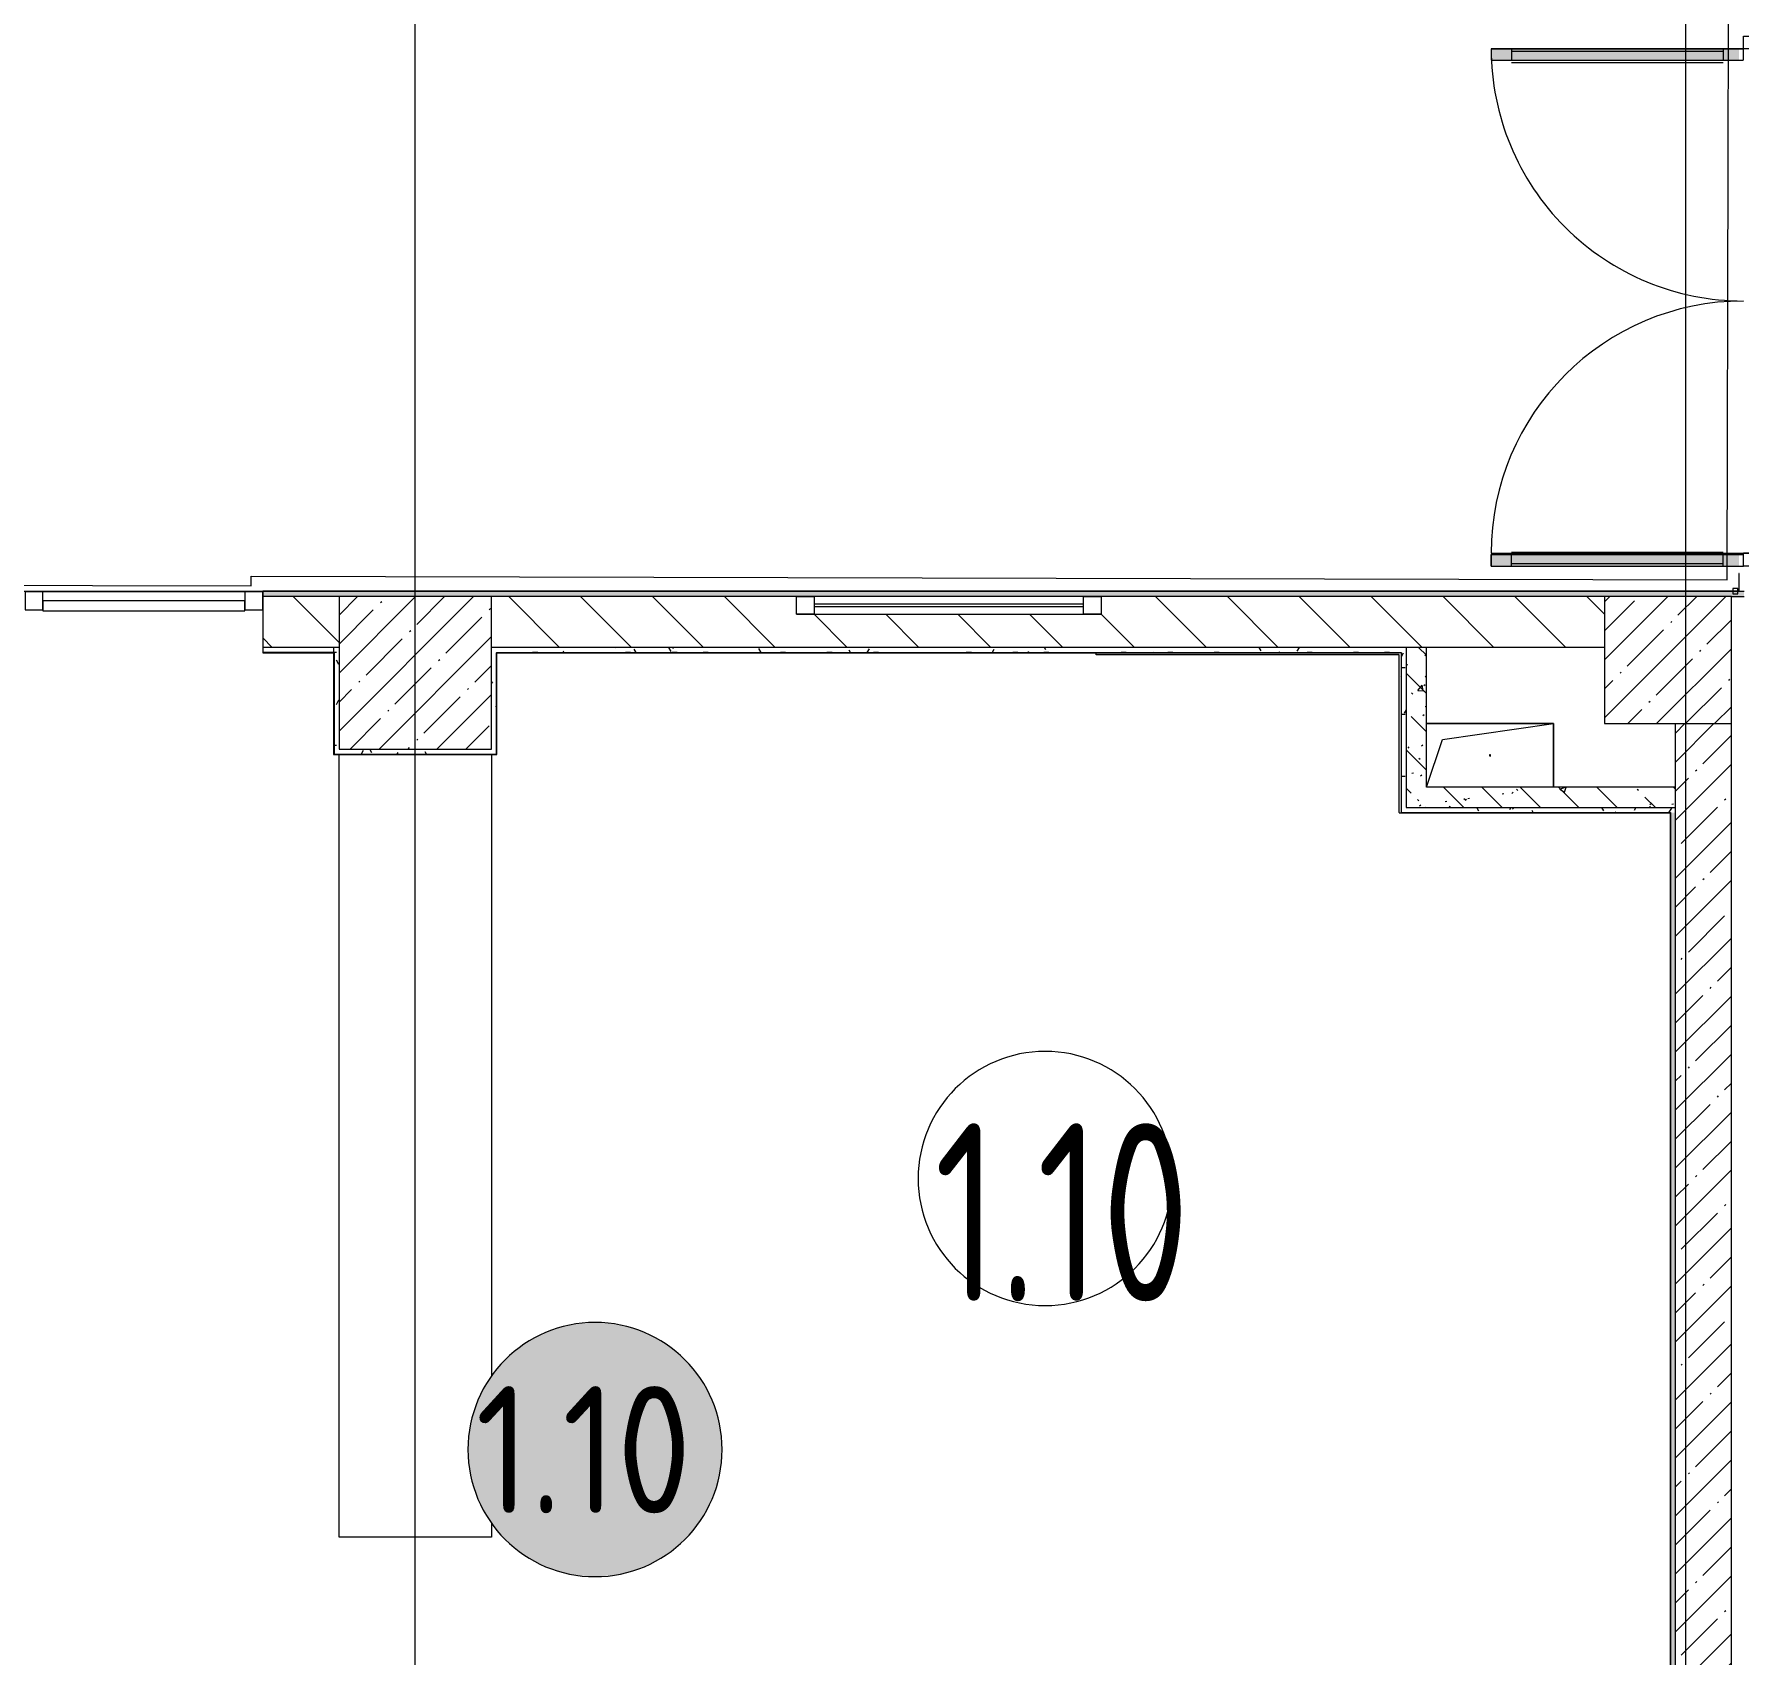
# Model space of a CAD drawing. Header units: millimetres. Extents: x -249154 to 415037, y -45458 to 354837.
# Drawn here: x 31875 to 38584, y 3600 to 9976 of the extents above; entities that cross this region are included whole.
import ezdxf

# ---------------------------------------------------------------- set-up
doc = ezdxf.new("R2010")
doc.units = ezdxf.units.MM
for name, color, linetype, lineweight in [('A-AREA-BNDY', 7, 'Continuous', 5), ('A-AREA-IDEN', 7, 'Continuous', 9), ('A-DETL-2', 7, 'Continuous', 5), ('A-DETL-GENF', 7, 'Continuous', 9), ('A-FLOR', 7, 'Continuous', 9), ('A-GENM', 7, 'Continuous', 9), ('A-GLAZ', 7, 'Continuous', 9), ('A-GLAZ-1', 7, 'Continuous', 5), ('A-GLAZ-CURT', 7, 'Continuous', 9), ('A-GLAZ-CURT-2', 7, 'Continuous', 20), ('A-GLAZ-CWMG', 7, 'Continuous', 9), ('A-GLAZ-CWMG-1', 7, 'Continuous', 20), ('A-WALL', 7, 'Continuous', 5), ('G-ANNO-TEXT', 7, 'Continuous', 9), ('I-WALL', 7, 'Continuous', 5), ('S-COLS', 7, 'Continuous', 9), ('S-COLS-1', 7, 'Continuous', 5), ('Оси', 7, 'Continuous', 9)]:
    doc.layers.add(name, color=color, linetype=linetype, lineweight=lineweight)
for name, color, linetype, lineweight, true_color in [('A-DETL-GENF-1', 7, 'Continuous', 9, 0xf5f5f5), ('A-DOOR-1', 7, 'Continuous', 5, 0xc0c0c0), ('A-WALL-1', 9, 'Continuous', 5, 0x808080), ('A-WALL-FNSH-1', 9, 'Continuous', 5, 0x808080)]:
    doc.layers.add(name, color=color, linetype=linetype, lineweight=lineweight, true_color=true_color)
doc.layers.add('A-FLOR-PATT-1', color=7, linetype='Continuous', lineweight=9, true_color=0xeef6ff, transparency=0.5)
doc.styles.add('GOST Common', font='', dxfattribs={"width": 0.9, "height": 500})
doc.styles.add('СПДС', font='ГОСТ тип А.ttf', dxfattribs={"width": 0.9})
doc.styles.get('GOST Common').set_extended_font_data('GOST Common')
pattern_1 = [(135, (64.7, -136.06), (-150.8683, -150.8683), [213.36, -35.56, 7.112, -35.56]), (135, (64.7, 14.71), (-150.8683, -150.8683), []), (50, (64.7, -136.06), (255.0577, -22.3145), [26.67, -293.37]), (355, (64.7, -136.06), (-49.3404, 267.4791), [21.336, -234.696]), (100.451, (85.96, -137.92), (205.7195, 245.1636), [22.666, -249.326]), (46.184, (64.7, -64.94), (379.511, -58.86), [40.005, -440.055]), (96.636, (96.33, -69.85), (332.3634, 346.399), [33.999, -373.989]), (351.184, (64.7, -64.94), (332.367, 346.3953), [32.004, -352.044]), (21, (100.26, -82.72), (212.2602, -143.1711), [26.67, -293.37]), (326, (100.26, -82.72), (86.5224, 257.8632), [21.336, -234.696]), (71.451, (117.95, -94.65), (298.784, 114.6901), [22.666, -249.326]), (37.5, (64.7, -136.06), (4.32385, 118.3775), [6.706, -225.146, 6.706, -231.546, -235.585]), (37.5, (64.7, -136.06), (4.32385, 118.3775), [-470.103, 6.706, -228.879]), (7.5, (64.7, -136.06), (93.5476, 140.2533), [6.706, -129.134, 6.706, -219.812, -89.789]), (7.5, (64.7, -136.06), (93.5476, 140.2533), [-362.356, 6.706, -83.083]), (327.5, (-14.6, -136.06), (189.82734, -8.02019), [6.706, -82.194, 6.706, -270.662, -368.046]), (327.5, (-14.6, -136.06), (189.82734, -8.02019), [-366.268, 6.706, -361.34]), (317.5, (-50.16, -136.06), (207.38114, 35.59764), [6.706, -108.864, 6.706, -177.495, -261.366]), (317.5, (-50.16, -136.06), (207.38114, 35.59764), [-299.771, 6.706, -254.66])]
pattern_2 = [(135, (64.7, -136.06), (-141.4214, -141.4214), [])]
pattern_3 = [(0, (64.7, -136.06), (243.84, 60.96), [20.117, -162.763, 20.117, -162.763, -975.36]), (0, (64.7, -136.06), (243.84, 60.96), [-365.76, 20.117, -345.643, 20.117, -162.763, -426.72]), (0, (64.7, -136.06), (243.84, 60.96), [-914.4, 20.117, -101.803, 20.117, -284.683]), (120, (156.14, -105.58), (-174.71291, 180.69163), [20.117, -162.763, 20.117, -162.763, -975.36]), (120, (156.14, -105.58), (-174.71291, 180.69163), [-365.76, 20.117, -345.643, 20.117, -162.763, -426.72]), (120, (156.14, -105.58), (-174.71291, 180.69163), [-914.4, 20.117, -101.803, 20.117, -284.683]), (240, (186.62, 16.34), (-69.12709, -241.65163), [20.117, -162.763, 20.117, -162.763, -975.36]), (240, (186.62, 16.34), (-69.12709, -241.65163), [-365.76, 20.117, -345.643, 20.117, -162.763, -426.72]), (240, (186.62, 16.34), (-69.12709, -241.65163), [-914.4, 20.117, -101.803, 20.117, -284.683])]

# ---------------------------------------------------------------- blocks, each defined once
blk = doc.blocks.new('BSC_Колонна _Прямоугольная - 600х600-V39-Объем проектирования 1 этажа')
at = {"layer": 'S-COLS-1'}
h = blk.add_hatch(dxfattribs=at)
h.set_pattern_fill('FP_65', color=256, style=0, pattern_type=2)
h.set_pattern_definition([(45, (-33310, -7600), (-114.04925, 114.04925), []), (45, (-33195.95, -7600), (-114.04925, 114.04925), [201.613, -40.323, 6.706, -33.617])])
h.paths.add_polyline_path([(300, -300), (300, 300), (-300, 300), (-300, -300)])
for p, q in [((300, 300), (-300, 300)), ((-300, 300), (-300, -300)), ((300, -300), (300, 300)), ((-300, -300), (300, -300))]:
    blk.add_line(p, q, dxfattribs=at)
blk = doc.blocks.new('Дверь_Витражная_остекление_ - ДВН_ДАО_Главный вход_1800 в свету 5-32258809-Объем проектирования 1 этажа')
at = {"layer": 'A-DETL-GENF'}
for p, q in [((992.5, 20), (992.5, -20)), ((992.5, 20), (992.5, -20)), ((-947.5, -20), (-992.5, -20)), ((-947.5, -20), (-992.5, -20)), ((-992.5, -1012.5), (-992.5, -20.8)), ((-992.5, -20.8), (-992.5, -1012.5)), ((-947.5, -1012.5), (-947.5, -20.8)), ((-947.5, -1012.5), (-947.5, -20.8)), ((997.5, -1012.5), (997.5, -20)), ((997.5, -20), (997.5, -1012.5)), ((1042.5, -1012.5), (1042.5, -20)), ((1042.5, -1012.5), (1042.5, -20)), ((-992.5, -100), (-947.5, -100)), ((-982.5, -932.5), (-982.5, -100)), ((-938.5, -932.5), (-938.5, -100)), ((988.5, -932.5), (988.5, -100)), ((1042.5, -100), (997.5, -100)), ((1032.5, -932.5), (1032.5, -100)), ((-992.5, -932.5), (-947.5, -932.5)), ((1042.5, -932.5), (997.5, -932.5)), ((-992.5, -1012.5), (-947.5, -1012.5)), ((-992.5, -1012.5), (-947.5, -1012.5)), ((1042.5, -1012.5), (997.5, -1012.5)), ((997.5, -1012.5), (1042.5, -1012.5))]:
    blk.add_line(p, q, dxfattribs=at)
at = {"layer": 'A-DOOR-1'}
for p, q in [((-1042.5, 20), (-992.5, 20)), ((-1042.5, -20), (-1042.5, 20)), ((-992.5, 20), (-992.5, -20)), ((992.5, 20), (1042.5, 20)), ((992.5, -20), (992.5, 20)), ((1042.5, 20), (1042.5, -20)), ((-992.5, -20), (-1042.5, -20)), ((-992.5, -1012.5), (-992.5, -20.8)), ((1042.5, -20), (992.5, -20)), ((992.5, -1012.5), (992.5, -20.8))]:
    blk.add_line(p, q, dxfattribs=at)
for centre, start, end in [((-992.5, -20), 270, 0), ((992.5, -20), 180, 270)]:
    blk.add_arc(centre, 992.5, start, end, dxfattribs=at)
blk = doc.blocks.new('BSC_Колонна _Прямоугольная - 500х500-V97-Объем проектирования 1 этажа')
at = {"layer": 'S-COLS-1'}
h = blk.add_hatch(dxfattribs=at)
h.set_pattern_fill('FP_113', color=256, style=0, pattern_type=2)
h.set_pattern_definition([(45, (-38240, -7650), (-114.04925, 114.04925), []), (45, (-38125.95, -7650), (-114.04925, 114.04925), [201.613, -40.323, 6.706, -33.617])])
h.paths.add_polyline_path([(30, -250), (250, -250), (250, 250), (-250, 250), (-250, -250)])
for p, q in [((250, 250), (-250, 250)), ((-250, 250), (-250, -250)), ((250, -250), (250, 250)), ((-250, -250), (250, -250))]:
    blk.add_line(p, q, dxfattribs=at)
blk = doc.blocks.new('GM_Отверстие прямоугольное _в плите_ - Отверстие-V119-Объем проектирования 1 этажа')
at = {"layer": 'A-GENM'}
for p, q in [((-250, 125), (250, 125)), ((250, 125), (-250, 125)), ((-187.5, 62.5), (250, 125)), ((250, 125), (250, -125)), ((250, -125), (250, 125)), ((-250, -125), (-187.5, 62.5))]:
    blk.add_line(p, q, dxfattribs=at)
for start, end in [(360, 180), (180, 360)]:
    blk.add_arc((0, 0), 2.5, start, end, dxfattribs=at)
blk = doc.blocks.new('Прямоугольный импост - 50 x 70 мм-V257-Объем проектирования 1 этажа')
at = {"layer": 'A-GLAZ-CWMG-1'}
for p, q in [((-70, 35), (0, 35)), ((-70, -35), (-70, 35)), ((0, 35), (0, -35)), ((0, -35), (-70, -35))]:
    blk.add_line(p, q, dxfattribs=at)
blk = doc.blocks.new('Системная панель - Стекло - 40мм-V261-Объем проектирования 1 этажа')
at = {"layer": 'A-GLAZ-CURT-2'}
for p, q in [((397.5, 0), (-397.5, 0)), ((-397.5, 0), (-397.5, -40)), ((397.5, -40), (397.5, 0)), ((-397.5, -40), (397.5, -40))]:
    blk.add_line(p, q, dxfattribs=at)
blk = doc.blocks.new('Прямоугольный импост - 50 x 70 мм-V262-Объем проектирования 1 этажа')
at = {"layer": 'A-GLAZ-CWMG-1'}
for p, q in [((-35, 35), (35, 35)), ((-35, -35), (-35, 35)), ((35, 35), (35, -35)), ((35, -35), (-35, -35))]:
    blk.add_line(p, q, dxfattribs=at)
blk = doc.blocks.new('Прямоугольный импост - 50 x 70 мм-V263-Объем проектирования 1 этажа')
at = {"layer": 'A-GLAZ-CWMG'}
blk.add_line((32640, 7918), (31845, 7918), dxfattribs=at)
blk = doc.blocks.new('120_Окно_СКБ_1Ст - 120_Окно_СКБ_1Ст 400х1200 EI30-24228909-Объем проектирования 1 этажа')
at = {"layer": 'A-GLAZ'}
for p, q in [((-600, 30), (-600, 100)), ((-600, 100), (-530, 100)), ((-530, 100), (-530, 30)), ((530, 30), (530, 100)), ((530, 100), (600, 100)), ((600, 100), (600, 30)), ((-530, 30), (-600, 30)), ((600, 30), (530, 30))]:
    blk.add_line(p, q, dxfattribs=at)
at = {"layer": 'A-GLAZ-1'}
for p, q in [((600, 100), (-600, 100)), ((530, 70), (-530, 70)), ((-600, 30), (600, 30)), ((530, 60), (-530, 60))]:
    blk.add_line(p, q, dxfattribs=at)
blk = doc.blocks.new('Марка_Помещения - Номер-25198446-Объем проектирования 1 этажа')
at = {"layer": 'A-AREA-IDEN'}
for start, end in [(360, 180), (180, 360)]:
    blk.add_arc((0, 0), 2.5, start, end, dxfattribs=at)

msp = doc.modelspace()

# ---------------------------------------------------------------- hatches: boundary and pattern name
at = {"layer": 'A-DETL-GENF-1'}
msp.add_hatch(color=256, dxfattribs=at).paths.add_polyline_path([(34082.3, 3907.9), (34160.6, 3914), (34236.9, 3932.3), (34309.3, 3962.4), (34376.2, 4003.4), (34435.9, 4054.3), (34486.9, 4114), (34527.9, 4180.9), (34557.9, 4253.4), (34576.2, 4329.6), (34582.3, 4407.9), (34576.2, 4486.1), (34557.9, 4562.4), (34527.9, 4634.9), (34486.9, 4701.8), (34435.9, 4761.4), (34376.2, 4812.4), (34309.3, 4853.4), (34236.9, 4883.4), (34160.6, 4901.7), (34082.3, 4907.9), (34004.1, 4901.7), (33927.8, 4883.4), (33855.4, 4853.4), (33788.5, 4812.4), (33728.8, 4761.4), (33674.7, 4696.6), (33636.8, 4634.9), (33606.8, 4562.4), (33588.5, 4486.1), (33582.3, 4407.9), (33588.5, 4329.6), (33606.8, 4253.4), (33636.8, 4180.9), (33677.8, 4114), (33728.8, 4054.3), (33788.5, 4003.4), (33855.4, 3962.4), (33927.8, 3932.3), (34004.1, 3914)])
at = {"layer": 'A-FLOR-PATT-1'}
h = msp.add_hatch(color=256, dxfattribs=at)
h.paths.add_polyline_path([(30384.7, 7783.9), (30382.8, 8624.1), (30364.7, 8626), (30364.7, 7783.9)])
h.paths.add_polyline_path([(23899.7, 7783.9), (23939.7, 7783.9), (23939.7, 8176.9), (23899.7, 8176.9)])
h.paths.add_polyline_path([(22684.7, 7783.9), (22684.7, 8671.9), (22644.7, 8671.9), (22644.7, 7783.9)])
h.paths.add_polyline_path([(38231.3, 7883.9), (38584.7, 7883.9), (38584.7, 7928.9), (37609.2, 7928.9), (37609.2, 7883.9), (38034.7, 7883.9)])
h.paths.add_polyline_path([(38168.2, 9873.9), (38584.7, 9873.9), (38584.7, 9918.9), (37609.2, 9918.9), (37609.2, 9873.9), (38034.7, 9873.9)])
at = {"layer": 'I-WALL'}
h = msp.add_hatch(dxfattribs=at)
h.set_pattern_fill('FP_191', color=256, style=0, pattern_type=2)
h.set_pattern_definition(pattern_3)
h.paths.add_polyline_path([(29474.4, 7763.9), (30274.7, 7763.9), (30274.7, 7783.9), (25074.7, 7783.9), (25074.7, 7763.9), (29274.4, 7763.9)])
h.paths.add_polyline_path([(38554.7, 7763.9), (38604.7, 7763.9), (38604.7, 7783.9), (32774.7, 7783.9), (32774.7, 7763.9), (38534.6, 7763.9)])
h.paths.add_polyline_path([(22435.6, 7763.9), (22574.7, 7763.9), (22574.7, 7783.9), (20284.7, 7783.9), (20284.7, 7763.9), (21974.7, 7763.9)])
h = msp.add_hatch(dxfattribs=at)
h.set_pattern_fill('FP_23', color=256, style=0, pattern_type=2)
h.set_pattern_definition(pattern_2)
h.paths.add_polyline_path([(33074.7, 7563.9), (33074.7, 7763.9), (32774.7, 7763.9), (32774.7, 7563.9), (33056, 7563.9)])
h.paths.add_polyline_path([(30274.7, 7563.9), (30274.7, 7763.9), (29874.4, 7763.9), (29874.4, 7563.9), (29894.4, 7563.9)])
h = msp.add_hatch(dxfattribs=at)
h.set_pattern_fill('FP_23', color=256, style=0, pattern_type=2)
h.set_pattern_definition(pattern_2)
h.paths.add_polyline_path([(33674.7, 7563.9), (38054.7, 7563.9), (38054.7, 7763.9), (36074.7, 7763.9), (36074.7, 7693.9), (34874.7, 7693.9), (34874.7, 7763.9), (33674.7, 7763.9), (33674.7, 7594.7)])
h = msp.add_hatch(dxfattribs=at)
h.set_pattern_fill('FP_191', color=256, style=0, pattern_type=2)
h.set_pattern_definition(pattern_3)
h.paths.add_polyline_path([(32774.7, 7543.9), (33056, 7543.9), (33053.7, 7563.9), (32774.7, 7563.9)])
h = msp.add_hatch(dxfattribs=at)
h.set_pattern_fill('FP_191', color=256, style=0, pattern_type=2)
h.set_pattern_definition(pattern_3)
h.paths.add_polyline_path([(33056, 7143.9), (33076, 7143.9), (33074.7, 7563.9), (33056, 7562.3), (33056, 7163.9)])
h = msp.add_hatch(dxfattribs=at)
h.set_pattern_fill('FP_191', color=256, style=0, pattern_type=2)
h.set_pattern_definition(pattern_3)
h.paths.add_polyline_path([(33674.7, 7163.9), (33694.7, 7164.6), (33693.7, 7543.9), (33674.7, 7563.9), (33674.7, 7194.4)])
h.paths.add_polyline_path([(33694.7, 7543.9), (33694.7, 7563.9), (33674.7, 7563.9)])
h = msp.add_hatch(dxfattribs=at)
h.set_pattern_fill('FP_191', color=256, style=0, pattern_type=2)
h.set_pattern_definition(pattern_3)
h.paths.add_polyline_path([(36054.7, 7543.9), (37274.7, 7543.9), (37274.7, 7563.9), (33694.7, 7563.9), (33696.7, 7543.9), (34814, 7543.9)])
h = msp.add_hatch(dxfattribs=at)
h.set_pattern_fill('FP_191', color=256, style=0, pattern_type=2)
h.set_pattern_definition(pattern_3)
h.paths.add_polyline_path([(37254.7, 6913.9), (37274.7, 6913.9), (37274.7, 7543.9), (37254.7, 7543.9), (37254.7, 7143.9)])
h = msp.add_hatch(dxfattribs=at)
h.set_pattern_fill('FP_41', color=256, style=0, pattern_type=2)
h.set_pattern_definition(pattern_1)
h.paths.add_polyline_path([(37354.7, 6933.9), (37354.7, 7563.9), (37274.7, 7563.9), (37274.7, 6933.9)])
h = msp.add_hatch(dxfattribs=at)
h.set_pattern_fill('FP_1', color=256, style=0, pattern_type=2)
h.set_pattern_definition([(45, (64.7, -136.06), (-114.04925, 114.04925), []), (45, (178.75, -136.06), (-114.04925, 114.04925), [201.612, -40.322, 6.706, -33.617])])
h.paths.add_polyline_path([(38424.3, 263.9), (38554.7, 263.9), (38554.7, 7263.9), (38334.7, 7263.9), (38334.7, 263.9), (38375.1, 263.9)])
h = msp.add_hatch(dxfattribs=at)
h.set_pattern_fill('FP_191', color=256, style=0, pattern_type=2)
h.set_pattern_definition(pattern_3)
h.paths.add_polyline_path([(33076, 7143.9), (33694.7, 7143.9), (33694.7, 7163.9), (33076, 7163.9), (33076, 7157.1)])
h = msp.add_hatch(dxfattribs=at)
h.set_pattern_fill('FP_41', color=256, style=0, pattern_type=2)
h.set_pattern_definition(pattern_1)
h.paths.add_polyline_path([(37854.7, 6933.9), (38334.7, 6933.9), (38334.7, 7013.9), (37354.7, 7013.9), (37354.7, 6933.9)])
h = msp.add_hatch(dxfattribs=at)
h.set_pattern_fill('FP_191', color=256, style=0, pattern_type=2)
h.set_pattern_definition(pattern_3)
h.paths.add_polyline_path([(38334.7, 6933.9), (37274.7, 6933.9), (37274.7, 6913.9), (38314.7, 6914.9)])
h.paths.add_polyline_path([(38314.7, 6913.9), (38334.7, 6913.9), (38334.7, 6933.9)])
h = msp.add_hatch(dxfattribs=at)
h.set_pattern_fill('FP_191', color=256, style=0, pattern_type=2)
h.set_pattern_definition(pattern_3)
h.paths.add_polyline_path([(38334.7, 263.9), (38334.7, 6913.9), (38314.7, 6913.9), (38314.7, 284.9)])
h.paths.add_polyline_path([(38334.7, 263.9), (38314.7, 283.9), (38314.7, 263.9)])

# ---------------------------------------------------------------- linework, layer by layer
at = {"layer": 'A-AREA-BNDY', "flags": 128}
msp.add_lwpolyline([(28087.4, 10813.1), (28066.4, 10813.1), (28059.5, 7854.6), (30229.5, 7849.5), (30229.4, 7811.5), (32729.4, 7805.7), (32729.5, 7843.7), (38538.5, 7830), (38544.9, 10588), (37994.9, 10589.3), (37996.2, 11131.3), (38276.2, 11130.7), (38303.9, 22912.6), (37674.4, 22914.1), (37531.9, 22914.4), (37044.9, 22915.6), (37044.9, 22916.6), (35244.9, 22920.8), (35244.9, 22919.8), (34757.9, 22920.9), (34615.4, 22921.3), (34285.9, 22922.1), (34264.2, 13678.1), (28094.2, 13692.6)], close=True, dxfattribs=at)
at = {"layer": 'A-DETL-2'}
for start, end in [(0, 180), (180, 0)]:
    msp.add_arc((34082.3, 4407.9), 500, start, end, dxfattribs=at)
at = {"layer": 'A-FLOR'}
for p, q in [((38559.7, 7783.9), (30276.8, 7783.9)), ((38604.7, 7783.9), (38579.7, 7783.9)), ((32774.7, 7711.9), (32774.7, 7543.9)), ((32774.7, 7543.9), (33056, 7543.9)), ((33056, 7543.9), (33056, 7143.9)), ((33694.7, 7543.9), (37254.7, 7543.9)), ((33694.7, 7143.9), (33694.7, 7542.9)), ((33056, 7143.9), (33694.7, 7143.9)), ((33074.7, 4063.9), (33074.7, 7143.9)), ((33674.7, 7143.9), (33674.7, 4696.6)), ((37254.7, 6913.9), (38313.7, 6913.9)), ((38314.7, 6913.9), (38314.7, 284.9)), ((33674.7, 4119.1), (33674.7, 4063.9)), ((33674.7, 4063.9), (33074.7, 4063.9))]:
    msp.add_line(p, q, dxfattribs=at)
at = {"layer": 'A-WALL'}
for p, q in [((38579.7, 7783.9), (38559.7, 7783.9)), ((34874.7, 7763.9), (33674.7, 7763.9)), ((38054.7, 7763.9), (36074.7, 7763.9)), ((33074.7, 7563.9), (32774.7, 7563.9)), ((33053.7, 7542.9), (33053.7, 7543.9)), ((38054.7, 7563.9), (33674.7, 7563.9)), ((33694.7, 7543.9), (33694.7, 7542.9)), ((33695.7, 7542.9), (33694.7, 7542.9)), ((38313.7, 6913.9), (38314.7, 6913.9))]:
    msp.add_line(p, q, dxfattribs=at)
at = {"layer": 'A-WALL-1'}
for p, q in [((32774.7, 7783.9), (32774.7, 7711.9)), ((33074.7, 7763.9), (32774.7, 7763.9)), ((38554.7, 7763.9), (38604.7, 7763.9)), ((37274.7, 7563.9), (37274.7, 6933.9)), ((37354.7, 7013.9), (37354.7, 7563.9)), ((38334.7, 263.9), (38334.7, 7263.9)), ((38554.7, 263.9), (38554.7, 7263.9)), ((38334.7, 7013.9), (37354.7, 7013.9)), ((37274.7, 6933.9), (38334.7, 6933.9))]:
    msp.add_line(p, q, dxfattribs=at)
at = {"layer": 'A-WALL-FNSH-1'}
for p, q in [((38584.7, 7853.9), (38583.7, 7853.9)), ((38583.7, 7853.9), (38583.7, 7784.9)), ((38583.7, 7784.9), (32774.7, 7784.9)), ((32774.7, 7784.9), (32774.7, 7783.9)), ((38579.7, 7794.9), (38559.7, 7794.9)), ((38559.7, 7794.9), (38559.7, 7774.9)), ((38579.7, 7774.9), (38579.7, 7794.9)), ((38559.7, 7774.9), (38579.7, 7774.9)), ((33053.7, 7543.9), (32774.7, 7543.9)), ((32774.7, 7543.9), (32774.7, 7542.9)), ((32774.7, 7542.9), (33053.7, 7542.9)), ((33053.7, 7563.9), (33053.7, 7543.9)), ((33053.7, 7542.9), (33053.7, 7142.9)), ((33054.7, 7143.9), (33054.7, 7563.9)), ((33695.7, 7542.9), (36054.7, 7542.9)), ((33695.7, 7142.9), (33695.7, 7542.9)), ((36054.7, 7542.9), (36054.7, 7543.9)), ((33053.7, 7143.9), (33056, 7143.9)), ((33053.7, 7142.9), (33695.7, 7142.9)), ((33694.7, 7143.9), (33694.7, 7142.9)), ((37246.7, 6913.9), (37246.7, 6912.9)), ((37246.7, 6912.9), (38313.7, 6912.9)), ((38313.7, 6912.9), (38313.7, 284.9))]:
    msp.add_line(p, q, dxfattribs=at)
at = {"layer": 'I-WALL'}
for p, q in [((36054.7, 7542.9), (37246.7, 7542.9)), ((36054.7, 7534.9), (36054.7, 7542.9)), ((37246.7, 7534.9), (36054.7, 7534.9)), ((37246.7, 7542.9), (37246.7, 7543.9)), ((37246.7, 6913.9), (37246.7, 7534.9)), ((37254.7, 7543.9), (37254.7, 6913.9))]:
    msp.add_line(p, q, dxfattribs=at)
at = {"layer": 'Оси'}
for points in [[(33374.7, -2042.3), (33374.7, 2957.7), (33374.7, 22262), (33374.7, 27262)], [(38374.7, -2042.3), (38374.7, 2957.7), (38374.7, 18641.7), (38374.7, 23641.7)]]:
    msp.add_lwpolyline(points, dxfattribs=at)

# ---------------------------------------------------------------- block references
at = {"layer": 'A-AREA-IDEN', "xscale": 199.9999999999999, "yscale": 199.9999999999999, "zscale": 199.9999999999999}
msp.add_blockref('Марка_Помещения - Номер-25198446-Объем проектирования 1 этажа', (35853.8, 5474.4), dxfattribs=at)
at = {"layer": 'A-DOOR-1', "rotation": 269.9999999999999}
msp.add_blockref('Дверь_Витражная_остекление_ - ДВН_ДАО_Главный вход_1800 в свету 5-32258809-Объем проектирования 1 этажа', (38621.7, 8926.4), dxfattribs=at)
at = {"layer": 'A-GENM'}
msp.add_blockref('GM_Отверстие прямоугольное _в плите_ - Отверстие-V119-Объем проектирования 1 этажа', (37604.7, 7138.9), dxfattribs=at)
at = {"layer": 'A-GLAZ', "color": 3}
msp.add_blockref('120_Окно_СКБ_1Ст - 120_Окно_СКБ_1Ст 400х1200 EI30-24228909-Объем проектирования 1 этажа', (35474.7, 7663.9), dxfattribs=at)
at = {"layer": 'A-GLAZ-CURT'}
msp.add_blockref('Системная панель - Стекло - 40мм-V261-Объем проектирования 1 этажа', (32307.2, 7746.9), dxfattribs=at)
at = {"layer": 'A-GLAZ-CWMG', "extrusion": (0, 0, -1), "rotation": 180}
for name, p in [('Прямоугольный импост - 50 x 70 мм-V262-Объем проектирования 1 этажа', (-31874.7, 7746.9)), ('Прямоугольный импост - 50 x 70 мм-V257-Объем проектирования 1 этажа', (-32774.7, 7746.9))]:
    msp.add_blockref(name, p, dxfattribs=at)
at = {"layer": 'A-GLAZ-CWMG'}
msp.add_blockref('Прямоугольный импост - 50 x 70 мм-V263-Объем проектирования 1 этажа', (64.7, -136.1), dxfattribs=at)
at = {"layer": 'S-COLS'}
for name, p in [('BSC_Колонна _Прямоугольная - 600х600-V39-Объем проектирования 1 этажа', (33374.7, 7463.9)), ('BSC_Колонна _Прямоугольная - 500х500-V97-Объем проектирования 1 этажа', (38304.7, 7513.9))]:
    msp.add_blockref(name, p, dxfattribs=at)

# ---------------------------------------------------------------- texts
at = {"layer": 'A-AREA-IDEN', "insert": (35417.7, 5691.5), "char_height": 700, "width": 1096.708, "attachment_point": 1, "style": 'СПДС'}
msp.add_mtext('1.10', dxfattribs=at)
at = {"layer": 'G-ANNO-TEXT', "insert": (33612, 4657.5), "char_height": 500, "width": 1096.708, "attachment_point": 1, "style": 'GOST Common'}
msp.add_mtext('1.10', dxfattribs=at)

doc.saveas('drawing.dxf')
